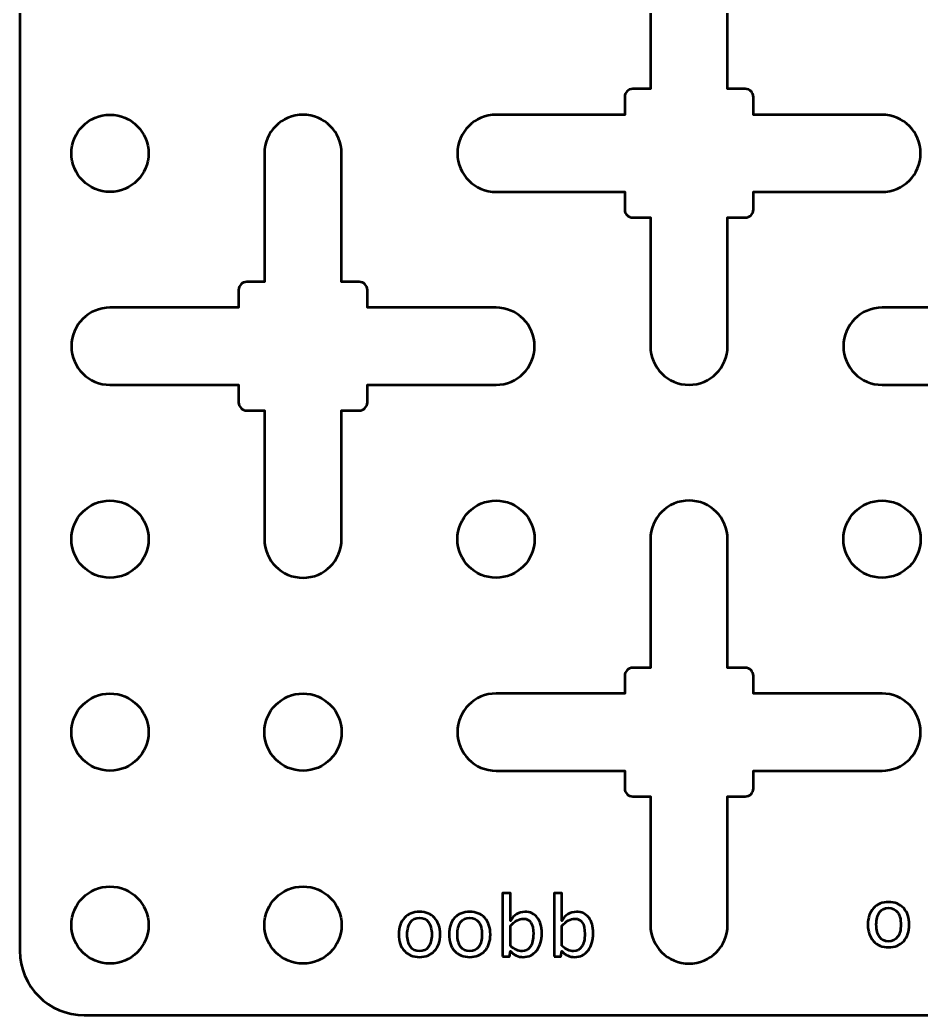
# Model space of a CAD drawing. Header units: centimetres. Extents: x -27.7 to 27.7, y -29.8 to 29.8.
# Drawn here: x -27.7 to -20.7, y -29.75 to -22.01 of the extents above; entities that cross this region are included whole.
import ezdxf

# ---------------------------------------------------------------- set-up
doc = ezdxf.new("R2010")
doc.units = ezdxf.units.CM
doc.header["$MEASUREMENT"] = 0
doc.layers.add('Layer 1', color=7, linetype='Continuous')

msp = doc.modelspace()

# ---------------------------------------------------------------- linework, layer by layer
at = {"layer": 'Layer 1', "lineweight": 53}
for centre in [(-26.99999, -23.05001), (-26.99999, -26.05001), (-23.99999, -26.05001), (-20.99999, -26.05001), (-26.99999, -27.55001), (-25.49999, -27.55001), (-26.99999, -29.05001), (-25.49999, -29.05001)]:
    msp.add_ellipse(centre, major_axis=(0, 0.30001), ratio=1, dxfattribs=at)
for points, knots in [([(-27.7, -29.25), (-27.7, -29.25), (-27.7, 28.15), (-27.7, 28.15), (-27.7, 28.15), (-27.7, 28.42614), (-27.47614, 28.65), (-27.2, 28.65), (-27.2, 28.65), (-27.2, 28.65), (27.2, 28.65), (27.2, 28.65), (27.2, 28.65), (27.47614, 28.65), (27.7, 28.42614), (27.7, 28.15), (27.7, 28.15), (27.7, 28.15), (27.7, -29.25), (27.7, -29.25), (27.7, -29.25), (27.7, -29.52614), (27.47614, -29.75), (27.2, -29.75), (27.2, -29.75), (27.2, -29.75), (-27.2, -29.75), (-27.2, -29.75), (-27.2, -29.75), (-27.47614, -29.75), (-27.7, -29.52614), (-27.7, -29.25)], [0, 0, 0, 0, 0.1111111, 0.1111111, 0.1111111, 0.1111111, 0.2222222, 0.2222222, 0.2222222, 0.2222222, 0.3333333, 0.3333333, 0.3333333, 0.3333333, 0.4444444, 0.4444444, 0.4444444, 0.4444444, 0.5555556, 0.5555556, 0.5555556, 0.5555556, 0.6666667, 0.6666667, 0.6666667, 0.6666667, 0.7777778, 0.7777778, 0.7777778, 0.7777778, 1, 1, 1, 1]), ([(-22.8, -24.55), (-22.8, -24.55), (-22.8, -23.54998), (-22.8, -23.54998), (-22.8, -23.54998), (-22.8, -23.54998), (-22.9375, -23.54998), (-22.9375, -23.54998), (-22.9375, -23.54998), (-22.97202, -23.54998), (-23, -23.52199), (-23, -23.48748), (-23, -23.48748), (-23, -23.48748), (-23, -23.35), (-23, -23.35), (-23, -23.35), (-23, -23.35), (-24, -23.35), (-24, -23.35), (-24, -23.35), (-24.16569, -23.35), (-24.3, -23.21569), (-24.3, -23.05), (-24.3, -23.05), (-24.3, -22.88431), (-24.16569, -22.75), (-24, -22.75), (-24, -22.75), (-24, -22.75), (-23, -22.75), (-23, -22.75), (-23, -22.75), (-23, -22.75), (-23, -22.61252), (-23, -22.61252), (-23, -22.61252), (-23, -22.57801), (-22.97202, -22.55002), (-22.9375, -22.55002), (-22.9375, -22.55002), (-22.9375, -22.55002), (-22.8, -22.55002), (-22.8, -22.55002), (-22.8, -22.55002), (-22.8, -22.55002), (-22.8, -21.55), (-22.8, -21.55), (-22.8, -21.55), (-22.8, -21.38431), (-22.66569, -21.25), (-22.5, -21.25), (-22.5, -21.25), (-22.33431, -21.25), (-22.2, -21.38431), (-22.2, -21.55), (-22.2, -21.55), (-22.2, -21.55), (-22.2, -22.55002), (-22.2, -22.55002), (-22.2, -22.55002), (-22.2, -22.55002), (-22.0625, -22.55002), (-22.0625, -22.55002), (-22.0625, -22.55002), (-22.02798, -22.55002), (-22, -22.57801), (-22, -22.61252), (-22, -22.61252), (-22, -22.61252), (-22, -22.75), (-22, -22.75), (-22, -22.75), (-22, -22.75), (-21, -22.75), (-21, -22.75), (-21, -22.75), (-20.83431, -22.75), (-20.7, -22.88431), (-20.7, -23.05), (-20.7, -23.05), (-20.7, -23.21569), (-20.83431, -23.35), (-21, -23.35), (-21, -23.35), (-21, -23.35), (-22, -23.35), (-22, -23.35), (-22, -23.35), (-22, -23.35), (-22, -23.48748), (-22, -23.48748), (-22, -23.48748), (-22, -23.52199), (-22.02798, -23.54998), (-22.0625, -23.54998), (-22.0625, -23.54998), (-22.0625, -23.54998), (-22.2, -23.54998), (-22.2, -23.54998), (-22.2, -23.54998), (-22.2, -23.54998), (-22.2, -24.55), (-22.2, -24.55), (-22.2, -24.55), (-22.2, -24.71569), (-22.33431, -24.85), (-22.5, -24.85), (-22.5, -24.85), (-22.66569, -24.85), (-22.8, -24.71569), (-22.8, -24.55)], [0, 0, 0, 0, 0.0344828, 0.0344828, 0.0344828, 0.0344828, 0.0689655, 0.0689655, 0.0689655, 0.0689655, 0.1034483, 0.1034483, 0.1034483, 0.1034483, 0.137931, 0.137931, 0.137931, 0.137931, 0.1724138, 0.1724138, 0.1724138, 0.1724138, 0.2068966, 0.2068966, 0.2068966, 0.2068966, 0.2413793, 0.2413793, 0.2413793, 0.2413793, 0.2758621, 0.2758621, 0.2758621, 0.2758621, 0.3103448, 0.3103448, 0.3103448, 0.3103448, 0.3448276, 0.3448276, 0.3448276, 0.3448276, 0.3793103, 0.3793103, 0.3793103, 0.3793103, 0.4137931, 0.4137931, 0.4137931, 0.4137931, 0.4482759, 0.4482759, 0.4482759, 0.4482759, 0.4827586, 0.4827586, 0.4827586, 0.4827586, 0.5172414, 0.5172414, 0.5172414, 0.5172414, 0.5517241, 0.5517241, 0.5517241, 0.5517241, 0.5862069, 0.5862069, 0.5862069, 0.5862069, 0.6206897, 0.6206897, 0.6206897, 0.6206897, 0.6551724, 0.6551724, 0.6551724, 0.6551724, 0.6896552, 0.6896552, 0.6896552, 0.6896552, 0.7241379, 0.7241379, 0.7241379, 0.7241379, 0.7586207, 0.7586207, 0.7586207, 0.7586207, 0.7931034, 0.7931034, 0.7931034, 0.7931034, 0.8275862, 0.8275862, 0.8275862, 0.8275862, 0.862069, 0.862069, 0.862069, 0.862069, 0.8965517, 0.8965517, 0.8965517, 0.8965517, 0.9310345, 0.9310345, 0.9310345, 0.9310345, 1, 1, 1, 1]), ([(-25.8, -26.05), (-25.8, -26.05), (-25.8, -25.04998), (-25.8, -25.04998), (-25.8, -25.04998), (-25.8, -25.04998), (-25.9375, -25.04998), (-25.9375, -25.04998), (-25.9375, -25.04998), (-25.97202, -25.04998), (-26, -25.02199), (-26, -24.98748), (-26, -24.98748), (-26, -24.98748), (-26, -24.85), (-26, -24.85), (-26, -24.85), (-26, -24.85), (-27, -24.85), (-27, -24.85), (-27, -24.85), (-27.16569, -24.85), (-27.3, -24.71569), (-27.3, -24.55), (-27.3, -24.55), (-27.3, -24.38431), (-27.16569, -24.25), (-27, -24.25), (-27, -24.25), (-27, -24.25), (-26, -24.25), (-26, -24.25), (-26, -24.25), (-26, -24.25), (-26, -24.11252), (-26, -24.11252), (-26, -24.11252), (-26, -24.07801), (-25.97202, -24.05002), (-25.9375, -24.05002), (-25.9375, -24.05002), (-25.9375, -24.05002), (-25.8, -24.05002), (-25.8, -24.05002), (-25.8, -24.05002), (-25.8, -24.05002), (-25.8, -23.05), (-25.8, -23.05), (-25.8, -23.05), (-25.8, -22.88431), (-25.66569, -22.75), (-25.5, -22.75), (-25.5, -22.75), (-25.33431, -22.75), (-25.2, -22.88431), (-25.2, -23.05), (-25.2, -23.05), (-25.2, -23.05), (-25.2, -24.05002), (-25.2, -24.05002), (-25.2, -24.05002), (-25.2, -24.05002), (-25.0625, -24.05002), (-25.0625, -24.05002), (-25.0625, -24.05002), (-25.02798, -24.05002), (-25, -24.07801), (-25, -24.11252), (-25, -24.11252), (-25, -24.11252), (-25, -24.25), (-25, -24.25), (-25, -24.25), (-25, -24.25), (-24, -24.25), (-24, -24.25), (-24, -24.25), (-23.83431, -24.25), (-23.7, -24.38431), (-23.7, -24.55), (-23.7, -24.55), (-23.7, -24.71569), (-23.83431, -24.85), (-24, -24.85), (-24, -24.85), (-24, -24.85), (-25, -24.85), (-25, -24.85), (-25, -24.85), (-25, -24.85), (-25, -24.98748), (-25, -24.98748), (-25, -24.98748), (-25, -25.02199), (-25.02798, -25.04998), (-25.0625, -25.04998), (-25.0625, -25.04998), (-25.0625, -25.04998), (-25.2, -25.04998), (-25.2, -25.04998), (-25.2, -25.04998), (-25.2, -25.04998), (-25.2, -26.05), (-25.2, -26.05), (-25.2, -26.05), (-25.2, -26.21569), (-25.33431, -26.35), (-25.5, -26.35), (-25.5, -26.35), (-25.66569, -26.35), (-25.8, -26.21569), (-25.8, -26.05)], [0, 0, 0, 0, 0.0344828, 0.0344828, 0.0344828, 0.0344828, 0.0689655, 0.0689655, 0.0689655, 0.0689655, 0.1034483, 0.1034483, 0.1034483, 0.1034483, 0.137931, 0.137931, 0.137931, 0.137931, 0.1724138, 0.1724138, 0.1724138, 0.1724138, 0.2068966, 0.2068966, 0.2068966, 0.2068966, 0.2413793, 0.2413793, 0.2413793, 0.2413793, 0.2758621, 0.2758621, 0.2758621, 0.2758621, 0.3103448, 0.3103448, 0.3103448, 0.3103448, 0.3448276, 0.3448276, 0.3448276, 0.3448276, 0.3793103, 0.3793103, 0.3793103, 0.3793103, 0.4137931, 0.4137931, 0.4137931, 0.4137931, 0.4482759, 0.4482759, 0.4482759, 0.4482759, 0.4827586, 0.4827586, 0.4827586, 0.4827586, 0.5172414, 0.5172414, 0.5172414, 0.5172414, 0.5517241, 0.5517241, 0.5517241, 0.5517241, 0.5862069, 0.5862069, 0.5862069, 0.5862069, 0.6206897, 0.6206897, 0.6206897, 0.6206897, 0.6551724, 0.6551724, 0.6551724, 0.6551724, 0.6896552, 0.6896552, 0.6896552, 0.6896552, 0.7241379, 0.7241379, 0.7241379, 0.7241379, 0.7586207, 0.7586207, 0.7586207, 0.7586207, 0.7931034, 0.7931034, 0.7931034, 0.7931034, 0.8275862, 0.8275862, 0.8275862, 0.8275862, 0.862069, 0.862069, 0.862069, 0.862069, 0.8965517, 0.8965517, 0.8965517, 0.8965517, 0.9310345, 0.9310345, 0.9310345, 0.9310345, 1, 1, 1, 1]), ([(-19.8, -26.05), (-19.8, -26.05), (-19.8, -25.04998), (-19.8, -25.04998), (-19.8, -25.04998), (-19.8, -25.04998), (-19.9375, -25.04998), (-19.9375, -25.04998), (-19.9375, -25.04998), (-19.97202, -25.04998), (-20, -25.02199), (-20, -24.98748), (-20, -24.98748), (-20, -24.98748), (-20, -24.85), (-20, -24.85), (-20, -24.85), (-20, -24.85), (-21, -24.85), (-21, -24.85), (-21, -24.85), (-21.16569, -24.85), (-21.3, -24.71569), (-21.3, -24.55), (-21.3, -24.55), (-21.3, -24.38431), (-21.16569, -24.25), (-21, -24.25), (-21, -24.25), (-21, -24.25), (-20, -24.25), (-20, -24.25), (-20, -24.25), (-20, -24.25), (-20, -24.11252), (-20, -24.11252), (-20, -24.11252), (-20, -24.07801), (-19.97202, -24.05002), (-19.9375, -24.05002), (-19.9375, -24.05002), (-19.9375, -24.05002), (-19.8, -24.05002), (-19.8, -24.05002), (-19.8, -24.05002), (-19.8, -24.05002), (-19.8, -23.05), (-19.8, -23.05), (-19.8, -23.05), (-19.8, -22.88431), (-19.66569, -22.75), (-19.5, -22.75), (-19.5, -22.75), (-19.33431, -22.75), (-19.2, -22.88431), (-19.2, -23.05), (-19.2, -23.05), (-19.2, -23.05), (-19.2, -24.05002), (-19.2, -24.05002), (-19.2, -24.05002), (-19.2, -24.05002), (-19.0625, -24.05002), (-19.0625, -24.05002), (-19.0625, -24.05002), (-19.02798, -24.05002), (-19, -24.07801), (-19, -24.11252), (-19, -24.11252), (-19, -24.11252), (-19, -24.25), (-19, -24.25), (-19, -24.25), (-19, -24.25), (-18, -24.25), (-18, -24.25), (-18, -24.25), (-17.83431, -24.25), (-17.7, -24.38431), (-17.7, -24.55), (-17.7, -24.55), (-17.7, -24.71569), (-17.83431, -24.85), (-18, -24.85), (-18, -24.85), (-18, -24.85), (-19, -24.85), (-19, -24.85), (-19, -24.85), (-19, -24.85), (-19, -24.98748), (-19, -24.98748), (-19, -24.98748), (-19, -25.02199), (-19.02798, -25.04998), (-19.0625, -25.04998), (-19.0625, -25.04998), (-19.0625, -25.04998), (-19.2, -25.04998), (-19.2, -25.04998), (-19.2, -25.04998), (-19.2, -25.04998), (-19.2, -26.05), (-19.2, -26.05), (-19.2, -26.05), (-19.2, -26.21569), (-19.33431, -26.35), (-19.5, -26.35), (-19.5, -26.35), (-19.66569, -26.35), (-19.8, -26.21569), (-19.8, -26.05)], [0, 0, 0, 0, 0.0344828, 0.0344828, 0.0344828, 0.0344828, 0.0689655, 0.0689655, 0.0689655, 0.0689655, 0.1034483, 0.1034483, 0.1034483, 0.1034483, 0.137931, 0.137931, 0.137931, 0.137931, 0.1724138, 0.1724138, 0.1724138, 0.1724138, 0.2068966, 0.2068966, 0.2068966, 0.2068966, 0.2413793, 0.2413793, 0.2413793, 0.2413793, 0.2758621, 0.2758621, 0.2758621, 0.2758621, 0.3103448, 0.3103448, 0.3103448, 0.3103448, 0.3448276, 0.3448276, 0.3448276, 0.3448276, 0.3793103, 0.3793103, 0.3793103, 0.3793103, 0.4137931, 0.4137931, 0.4137931, 0.4137931, 0.4482759, 0.4482759, 0.4482759, 0.4482759, 0.4827586, 0.4827586, 0.4827586, 0.4827586, 0.5172414, 0.5172414, 0.5172414, 0.5172414, 0.5517241, 0.5517241, 0.5517241, 0.5517241, 0.5862069, 0.5862069, 0.5862069, 0.5862069, 0.6206897, 0.6206897, 0.6206897, 0.6206897, 0.6551724, 0.6551724, 0.6551724, 0.6551724, 0.6896552, 0.6896552, 0.6896552, 0.6896552, 0.7241379, 0.7241379, 0.7241379, 0.7241379, 0.7586207, 0.7586207, 0.7586207, 0.7586207, 0.7931034, 0.7931034, 0.7931034, 0.7931034, 0.8275862, 0.8275862, 0.8275862, 0.8275862, 0.862069, 0.862069, 0.862069, 0.862069, 0.8965517, 0.8965517, 0.8965517, 0.8965517, 0.9310345, 0.9310345, 0.9310345, 0.9310345, 1, 1, 1, 1]), ([(-22.8, -29.05), (-22.8, -29.05), (-22.8, -28.04998), (-22.8, -28.04998), (-22.8, -28.04998), (-22.8, -28.04998), (-22.9375, -28.04998), (-22.9375, -28.04998), (-22.9375, -28.04998), (-22.97202, -28.04998), (-23, -28.02199), (-23, -27.98748), (-23, -27.98748), (-23, -27.98748), (-23, -27.85), (-23, -27.85), (-23, -27.85), (-23, -27.85), (-24, -27.85), (-24, -27.85), (-24, -27.85), (-24.16569, -27.85), (-24.3, -27.71569), (-24.3, -27.55), (-24.3, -27.55), (-24.3, -27.38431), (-24.16569, -27.25), (-24, -27.25), (-24, -27.25), (-24, -27.25), (-23, -27.25), (-23, -27.25), (-23, -27.25), (-23, -27.25), (-23, -27.11252), (-23, -27.11252), (-23, -27.11252), (-23, -27.07801), (-22.97202, -27.05002), (-22.9375, -27.05002), (-22.9375, -27.05002), (-22.9375, -27.05002), (-22.8, -27.05002), (-22.8, -27.05002), (-22.8, -27.05002), (-22.8, -27.05002), (-22.8, -26.05), (-22.8, -26.05), (-22.8, -26.05), (-22.8, -25.88431), (-22.66569, -25.75), (-22.5, -25.75), (-22.5, -25.75), (-22.33431, -25.75), (-22.2, -25.88431), (-22.2, -26.05), (-22.2, -26.05), (-22.2, -26.05), (-22.2, -27.05002), (-22.2, -27.05002), (-22.2, -27.05002), (-22.2, -27.05002), (-22.0625, -27.05002), (-22.0625, -27.05002), (-22.0625, -27.05002), (-22.02798, -27.05002), (-22, -27.07801), (-22, -27.11252), (-22, -27.11252), (-22, -27.11252), (-22, -27.25), (-22, -27.25), (-22, -27.25), (-22, -27.25), (-21, -27.25), (-21, -27.25), (-21, -27.25), (-20.83431, -27.25), (-20.7, -27.38431), (-20.7, -27.55), (-20.7, -27.55), (-20.7, -27.71569), (-20.83431, -27.85), (-21, -27.85), (-21, -27.85), (-21, -27.85), (-22, -27.85), (-22, -27.85), (-22, -27.85), (-22, -27.85), (-22, -27.98748), (-22, -27.98748), (-22, -27.98748), (-22, -28.02199), (-22.02798, -28.04998), (-22.0625, -28.04998), (-22.0625, -28.04998), (-22.0625, -28.04998), (-22.2, -28.04998), (-22.2, -28.04998), (-22.2, -28.04998), (-22.2, -28.04998), (-22.2, -29.05), (-22.2, -29.05), (-22.2, -29.05), (-22.2, -29.21569), (-22.33431, -29.35), (-22.5, -29.35), (-22.5, -29.35), (-22.66569, -29.35), (-22.8, -29.21569), (-22.8, -29.05)], [0, 0, 0, 0, 0.0344828, 0.0344828, 0.0344828, 0.0344828, 0.0689655, 0.0689655, 0.0689655, 0.0689655, 0.1034483, 0.1034483, 0.1034483, 0.1034483, 0.137931, 0.137931, 0.137931, 0.137931, 0.1724138, 0.1724138, 0.1724138, 0.1724138, 0.2068966, 0.2068966, 0.2068966, 0.2068966, 0.2413793, 0.2413793, 0.2413793, 0.2413793, 0.2758621, 0.2758621, 0.2758621, 0.2758621, 0.3103448, 0.3103448, 0.3103448, 0.3103448, 0.3448276, 0.3448276, 0.3448276, 0.3448276, 0.3793103, 0.3793103, 0.3793103, 0.3793103, 0.4137931, 0.4137931, 0.4137931, 0.4137931, 0.4482759, 0.4482759, 0.4482759, 0.4482759, 0.4827586, 0.4827586, 0.4827586, 0.4827586, 0.5172414, 0.5172414, 0.5172414, 0.5172414, 0.5517241, 0.5517241, 0.5517241, 0.5517241, 0.5862069, 0.5862069, 0.5862069, 0.5862069, 0.6206897, 0.6206897, 0.6206897, 0.6206897, 0.6551724, 0.6551724, 0.6551724, 0.6551724, 0.6896552, 0.6896552, 0.6896552, 0.6896552, 0.7241379, 0.7241379, 0.7241379, 0.7241379, 0.7586207, 0.7586207, 0.7586207, 0.7586207, 0.7931034, 0.7931034, 0.7931034, 0.7931034, 0.8275862, 0.8275862, 0.8275862, 0.8275862, 0.862069, 0.862069, 0.862069, 0.862069, 0.8965517, 0.8965517, 0.8965517, 0.8965517, 0.9310345, 0.9310345, 0.9310345, 0.9310345, 1, 1, 1, 1])]:
    msp.add_open_spline(points, degree=3, knots=knots, dxfattribs=at)
at = {"layer": 'Layer 1', "color": 5, "lineweight": 53}
for points, knots in [([(-23.94846, -29.2948), (-23.94846, -29.2948), (-23.94846, -28.8014), (-23.94846, -28.8014), (-23.94846, -28.8014), (-23.94846, -28.8014), (-23.8875, -28.8014), (-23.8875, -28.8014), (-23.8875, -28.8014), (-23.8875, -28.8014), (-23.8875, -29.01805), (-23.8875, -29.01805), (-23.8875, -29.01805), (-23.86252, -28.97095), (-23.82495, -28.94745), (-23.77489, -28.94745), (-23.77489, -28.94745), (-23.73437, -28.94745), (-23.70251, -28.96217), (-23.67923, -28.99169), (-23.67923, -28.99169), (-23.65595, -29.02122), (-23.6443, -29.06154), (-23.6443, -29.11266), (-23.6443, -29.11266), (-23.6443, -29.16833), (-23.65753, -29.21331), (-23.68389, -29.24739), (-23.68389, -29.24739), (-23.71024, -29.28157), (-23.74495, -29.29861), (-23.78791, -29.29861), (-23.78791, -29.29861), (-23.82781, -29.29861), (-23.86104, -29.28337), (-23.8875, -29.25278), (-23.8875, -29.25278), (-23.8875, -29.25278), (-23.89491, -29.2948), (-23.89491, -29.2948), (-23.89491, -29.2948), (-23.89491, -29.2948), (-23.94846, -29.2948), (-23.94846, -29.2948)], [0, 0, 0, 0, 0.0833333, 0.0833333, 0.0833333, 0.0833333, 0.1666667, 0.1666667, 0.1666667, 0.1666667, 0.25, 0.25, 0.25, 0.25, 0.3333333, 0.3333333, 0.3333333, 0.3333333, 0.4166667, 0.4166667, 0.4166667, 0.4166667, 0.5, 0.5, 0.5, 0.5, 0.5833333, 0.5833333, 0.5833333, 0.5833333, 0.6666667, 0.6666667, 0.6666667, 0.6666667, 0.75, 0.75, 0.75, 0.75, 0.8333333, 0.8333333, 0.8333333, 0.8333333, 1, 1, 1, 1]), ([(-23.54883, -29.2948), (-23.54883, -29.2948), (-23.54883, -28.8014), (-23.54883, -28.8014), (-23.54883, -28.8014), (-23.54883, -28.8014), (-23.48787, -28.8014), (-23.48787, -28.8014), (-23.48787, -28.8014), (-23.48787, -28.8014), (-23.48787, -29.01805), (-23.48787, -29.01805), (-23.48787, -29.01805), (-23.46289, -28.97095), (-23.42532, -28.94745), (-23.37526, -28.94745), (-23.37526, -28.94745), (-23.33474, -28.94745), (-23.30288, -28.96217), (-23.2796, -28.99169), (-23.2796, -28.99169), (-23.25632, -29.02122), (-23.24467, -29.06154), (-23.24467, -29.11266), (-23.24467, -29.11266), (-23.24467, -29.16833), (-23.2579, -29.21331), (-23.28426, -29.24739), (-23.28426, -29.24739), (-23.31061, -29.28157), (-23.34532, -29.29861), (-23.38828, -29.29861), (-23.38828, -29.29861), (-23.42818, -29.29861), (-23.46141, -29.28337), (-23.48787, -29.25278), (-23.48787, -29.25278), (-23.48787, -29.25278), (-23.49528, -29.2948), (-23.49528, -29.2948), (-23.49528, -29.2948), (-23.49528, -29.2948), (-23.54883, -29.2948), (-23.54883, -29.2948)], [0, 0, 0, 0, 0.0833333, 0.0833333, 0.0833333, 0.0833333, 0.1666667, 0.1666667, 0.1666667, 0.1666667, 0.25, 0.25, 0.25, 0.25, 0.3333333, 0.3333333, 0.3333333, 0.3333333, 0.4166667, 0.4166667, 0.4166667, 0.4166667, 0.5, 0.5, 0.5, 0.5, 0.5833333, 0.5833333, 0.5833333, 0.5833333, 0.6666667, 0.6666667, 0.6666667, 0.6666667, 0.75, 0.75, 0.75, 0.75, 0.8333333, 0.8333333, 0.8333333, 0.8333333, 1, 1, 1, 1]), ([(-20.94928, -29.22241), (-20.99871, -29.22241), (-21.03787, -29.20664), (-21.06665, -29.1751), (-21.06665, -29.1751), (-21.09555, -29.14356), (-21.10994, -29.1007), (-21.10994, -29.04662), (-21.10994, -29.04662), (-21.10994, -28.99265), (-21.09555, -28.94989), (-21.06665, -28.91846), (-21.06665, -28.91846), (-21.03787, -28.88702), (-20.99871, -28.87125), (-20.94928, -28.87125), (-20.94928, -28.87125), (-20.89986, -28.87125), (-20.8607, -28.88702), (-20.83192, -28.91846), (-20.83192, -28.91846), (-20.80302, -28.94989), (-20.78863, -28.99265), (-20.78863, -29.04662), (-20.78863, -29.04662), (-20.78863, -29.1007), (-20.80302, -29.14356), (-20.83192, -29.1751), (-20.83192, -29.1751), (-20.8607, -29.20664), (-20.89986, -29.22241), (-20.94928, -29.22241)], [0, 0, 0, 0, 0.1111111, 0.1111111, 0.1111111, 0.1111111, 0.2222222, 0.2222222, 0.2222222, 0.2222222, 0.3333333, 0.3333333, 0.3333333, 0.3333333, 0.4444444, 0.4444444, 0.4444444, 0.4444444, 0.5555556, 0.5555556, 0.5555556, 0.5555556, 0.6666667, 0.6666667, 0.6666667, 0.6666667, 0.7777778, 0.7777778, 0.7777778, 0.7777778, 1, 1, 1, 1]), ([(-20.94939, -29.17669), (-20.91923, -29.17669), (-20.89573, -29.16537), (-20.87901, -29.14261), (-20.87901, -29.14261), (-20.8624, -29.11996), (-20.85403, -29.0879), (-20.85403, -29.04662), (-20.85403, -29.04662), (-20.85403, -29.00545), (-20.8624, -28.97349), (-20.87901, -28.95084), (-20.87901, -28.95084), (-20.89573, -28.9283), (-20.91923, -28.91697), (-20.94939, -28.91697), (-20.94939, -28.91697), (-20.97966, -28.91697), (-21.00315, -28.9283), (-21.01966, -28.95084), (-21.01966, -28.95084), (-21.03628, -28.97349), (-21.04453, -29.00545), (-21.04453, -29.04662), (-21.04453, -29.04662), (-21.04453, -29.0879), (-21.03628, -29.11996), (-21.01966, -29.14261), (-21.01966, -29.14261), (-21.00315, -29.16537), (-20.97966, -29.17669), (-20.94939, -29.17669)], [0, 0, 0, 0, 0.1111111, 0.1111111, 0.1111111, 0.1111111, 0.2222222, 0.2222222, 0.2222222, 0.2222222, 0.3333333, 0.3333333, 0.3333333, 0.3333333, 0.4444444, 0.4444444, 0.4444444, 0.4444444, 0.5555556, 0.5555556, 0.5555556, 0.5555556, 0.6666667, 0.6666667, 0.6666667, 0.6666667, 0.7777778, 0.7777778, 0.7777778, 0.7777778, 1, 1, 1, 1]), ([(-24.59466, -29.29861), (-24.64409, -29.29861), (-24.68325, -29.28284), (-24.71203, -29.2513), (-24.71203, -29.2513), (-24.74093, -29.21976), (-24.75532, -29.1769), (-24.75532, -29.12282), (-24.75532, -29.12282), (-24.75532, -29.06885), (-24.74093, -29.02609), (-24.71203, -28.99466), (-24.71203, -28.99466), (-24.68325, -28.96322), (-24.64409, -28.94745), (-24.59466, -28.94745), (-24.59466, -28.94745), (-24.54524, -28.94745), (-24.50609, -28.96322), (-24.47731, -28.99466), (-24.47731, -28.99466), (-24.44841, -29.02609), (-24.43402, -29.06885), (-24.43402, -29.12282), (-24.43402, -29.12282), (-24.43402, -29.1769), (-24.44841, -29.21976), (-24.47731, -29.2513), (-24.47731, -29.2513), (-24.50609, -29.28284), (-24.54524, -29.29861), (-24.59466, -29.29861)], [0, 0, 0, 0, 0.1111111, 0.1111111, 0.1111111, 0.1111111, 0.2222222, 0.2222222, 0.2222222, 0.2222222, 0.3333333, 0.3333333, 0.3333333, 0.3333333, 0.4444444, 0.4444444, 0.4444444, 0.4444444, 0.5555556, 0.5555556, 0.5555556, 0.5555556, 0.6666667, 0.6666667, 0.6666667, 0.6666667, 0.7777778, 0.7777778, 0.7777778, 0.7777778, 1, 1, 1, 1]), ([(-24.59477, -29.25289), (-24.56461, -29.25289), (-24.54111, -29.24157), (-24.5244, -29.21881), (-24.5244, -29.21881), (-24.50779, -29.19616), (-24.49942, -29.1641), (-24.49942, -29.12282), (-24.49942, -29.12282), (-24.49942, -29.08165), (-24.50779, -29.04969), (-24.5244, -29.02704), (-24.5244, -29.02704), (-24.54111, -29.0045), (-24.56461, -28.99317), (-24.59477, -28.99317), (-24.59477, -28.99317), (-24.62504, -28.99317), (-24.64853, -29.0045), (-24.66504, -29.02704), (-24.66504, -29.02704), (-24.68166, -29.04969), (-24.68991, -29.08165), (-24.68991, -29.12282), (-24.68991, -29.12282), (-24.68991, -29.1641), (-24.68166, -29.19616), (-24.66504, -29.21881), (-24.66504, -29.21881), (-24.64853, -29.24157), (-24.62504, -29.25289), (-24.59477, -29.25289)], [0, 0, 0, 0, 0.1111111, 0.1111111, 0.1111111, 0.1111111, 0.2222222, 0.2222222, 0.2222222, 0.2222222, 0.3333333, 0.3333333, 0.3333333, 0.3333333, 0.4444444, 0.4444444, 0.4444444, 0.4444444, 0.5555556, 0.5555556, 0.5555556, 0.5555556, 0.6666667, 0.6666667, 0.6666667, 0.6666667, 0.7777778, 0.7777778, 0.7777778, 0.7777778, 1, 1, 1, 1]), ([(-24.20457, -29.29861), (-24.254, -29.29861), (-24.29316, -29.28284), (-24.32194, -29.2513), (-24.32194, -29.2513), (-24.35084, -29.21976), (-24.36523, -29.1769), (-24.36523, -29.12282), (-24.36523, -29.12282), (-24.36523, -29.06885), (-24.35084, -29.02609), (-24.32194, -28.99466), (-24.32194, -28.99466), (-24.29316, -28.96322), (-24.254, -28.94745), (-24.20457, -28.94745), (-24.20457, -28.94745), (-24.15515, -28.94745), (-24.116, -28.96322), (-24.08722, -28.99466), (-24.08722, -28.99466), (-24.05832, -29.02609), (-24.04393, -29.06885), (-24.04393, -29.12282), (-24.04393, -29.12282), (-24.04393, -29.1769), (-24.05832, -29.21976), (-24.08722, -29.2513), (-24.08722, -29.2513), (-24.116, -29.28284), (-24.15515, -29.29861), (-24.20457, -29.29861)], [0, 0, 0, 0, 0.1111111, 0.1111111, 0.1111111, 0.1111111, 0.2222222, 0.2222222, 0.2222222, 0.2222222, 0.3333333, 0.3333333, 0.3333333, 0.3333333, 0.4444444, 0.4444444, 0.4444444, 0.4444444, 0.5555556, 0.5555556, 0.5555556, 0.5555556, 0.6666667, 0.6666667, 0.6666667, 0.6666667, 0.7777778, 0.7777778, 0.7777778, 0.7777778, 1, 1, 1, 1]), ([(-24.20468, -29.25289), (-24.17452, -29.25289), (-24.15102, -29.24157), (-24.13431, -29.21881), (-24.13431, -29.21881), (-24.1177, -29.19616), (-24.10933, -29.1641), (-24.10933, -29.12282), (-24.10933, -29.12282), (-24.10933, -29.08165), (-24.1177, -29.04969), (-24.13431, -29.02704), (-24.13431, -29.02704), (-24.15102, -29.0045), (-24.17452, -28.99317), (-24.20468, -28.99317), (-24.20468, -28.99317), (-24.23495, -28.99317), (-24.25844, -29.0045), (-24.27495, -29.02704), (-24.27495, -29.02704), (-24.29157, -29.04969), (-24.29982, -29.08165), (-24.29982, -29.12282), (-24.29982, -29.12282), (-24.29982, -29.1641), (-24.29157, -29.19616), (-24.27495, -29.21881), (-24.27495, -29.21881), (-24.25844, -29.24157), (-24.23495, -29.25289), (-24.20468, -29.25289)], [0, 0, 0, 0, 0.1111111, 0.1111111, 0.1111111, 0.1111111, 0.2222222, 0.2222222, 0.2222222, 0.2222222, 0.3333333, 0.3333333, 0.3333333, 0.3333333, 0.4444444, 0.4444444, 0.4444444, 0.4444444, 0.5555556, 0.5555556, 0.5555556, 0.5555556, 0.6666667, 0.6666667, 0.6666667, 0.6666667, 0.7777778, 0.7777778, 0.7777778, 0.7777778, 1, 1, 1, 1]), ([(-23.8875, -29.21077), (-23.85607, -29.23881), (-23.82612, -29.25289), (-23.79765, -29.25289), (-23.79765, -29.25289), (-23.7696, -29.25289), (-23.74792, -29.24114), (-23.73268, -29.21775), (-23.73268, -29.21775), (-23.71733, -29.19436), (-23.70971, -29.16145), (-23.70971, -29.1189), (-23.70971, -29.1189), (-23.70971, -29.04016), (-23.73574, -29.00079), (-23.7878, -29.00079), (-23.7878, -29.00079), (-23.82188, -29.00079), (-23.85511, -29.01921), (-23.8875, -29.05615), (-23.8875, -29.05615), (-23.8875, -29.05615), (-23.8875, -29.21077), (-23.8875, -29.21077)], [0, 0, 0, 0, 0.1428571, 0.1428571, 0.1428571, 0.1428571, 0.2857143, 0.2857143, 0.2857143, 0.2857143, 0.4285714, 0.4285714, 0.4285714, 0.4285714, 0.5714286, 0.5714286, 0.5714286, 0.5714286, 0.7142857, 0.7142857, 0.7142857, 0.7142857, 1, 1, 1, 1]), ([(-23.48787, -29.21077), (-23.45644, -29.23881), (-23.42649, -29.25289), (-23.39802, -29.25289), (-23.39802, -29.25289), (-23.36997, -29.25289), (-23.34829, -29.24114), (-23.33305, -29.21775), (-23.33305, -29.21775), (-23.3177, -29.19436), (-23.31008, -29.16145), (-23.31008, -29.1189), (-23.31008, -29.1189), (-23.31008, -29.04016), (-23.33611, -29.00079), (-23.38817, -29.00079), (-23.38817, -29.00079), (-23.42225, -29.00079), (-23.45548, -29.01921), (-23.48787, -29.05615), (-23.48787, -29.05615), (-23.48787, -29.05615), (-23.48787, -29.21077), (-23.48787, -29.21077)], [0, 0, 0, 0, 0.1428571, 0.1428571, 0.1428571, 0.1428571, 0.2857143, 0.2857143, 0.2857143, 0.2857143, 0.4285714, 0.4285714, 0.4285714, 0.4285714, 0.5714286, 0.5714286, 0.5714286, 0.5714286, 0.7142857, 0.7142857, 0.7142857, 0.7142857, 1, 1, 1, 1])]:
    msp.add_open_spline(points, degree=3, knots=knots, dxfattribs=at)

doc.saveas('drawing.dxf')
